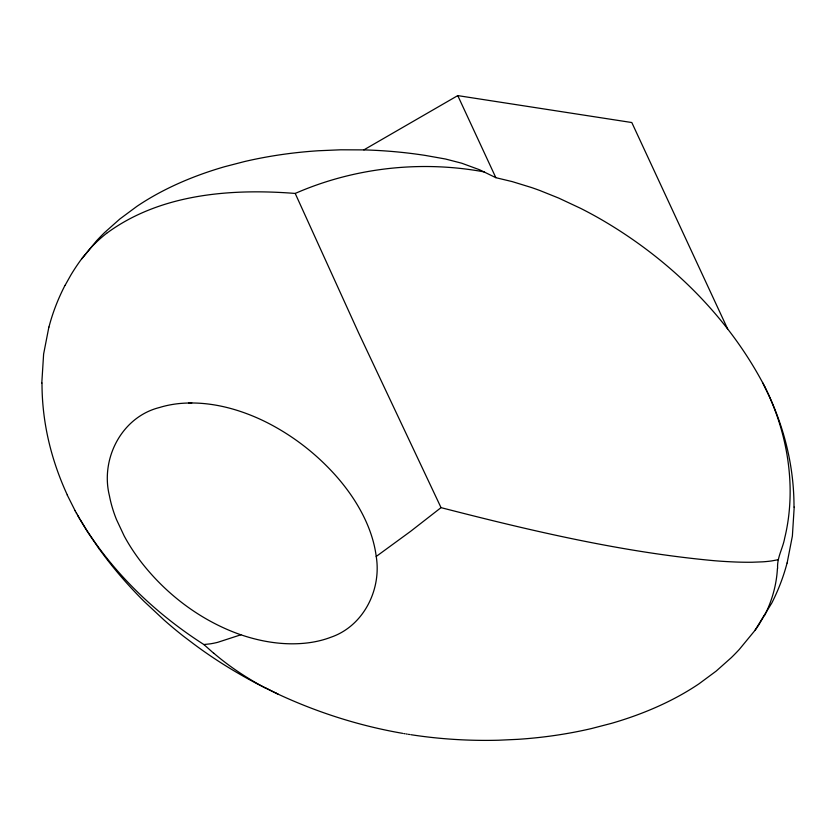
<?xml version="1.0" encoding="UTF-8"?>
<svg xmlns="http://www.w3.org/2000/svg" width="836" height="836" viewBox="0 0 836 836"><rect width="100%" height="100%" fill="white"/><g stroke="black" fill="none" stroke-linecap="round" stroke-linejoin="round"><path stroke-width="1.25" d="M41.8 383.003L43.618 354.077L48.875 327.085M794.2 507.097L792.382 536.022L787.125 563.015M777.626 568.438C776.832 557.727 782.883 548.374 784.701 538.018C788.567 522.218 790.26 505.926 790.135 489.677C789.748 454.575 780.928 419.724 765.473 388.259M65.03 285.442L70.841 275.075A436.674 252.117 0 0 1 81.019 259.703L96.673 240.695A367.025 211.905 0 0 1 104.688 232.471L119.841 219.001L136.947 206.325A288.66 166.657 0 0 1 152.121 196.857A279.506 161.369 0 0 1 224.539 166.74L244.572 161.536A280.415 161.891 0 0 1 318.391 150.752L340.66 149.801L363.848 149.895A289.946 167.399 0 0 1 425.231 155.412L445.557 159.028L461.744 163.219L479.603 169.781L495.852 177.681L512.311 181.631L531.581 187.557A274.375 158.412 0 0 1 539.784 190.483L558.72 198.09L580.654 208.373A431.501 249.128 0 0 1 600.217 218.907C667.452 257.718 725.711 313.887 762.578 382.564M764.376 615.338L759.057 624.45A260.571 150.438 0 0 1 754.971 630.396L739.327 649.405A367.025 211.905 0 0 1 731.312 657.639L716.159 671.109L699.053 683.775A288.66 166.657 0 0 1 683.879 693.243A279.506 161.369 0 0 1 611.461 723.359L591.428 728.564A280.415 161.891 0 0 1 517.609 739.348L498.664 740.226A289.089 166.897 0 0 1 410.779 734.677M754.971 630.396L771.858 602.923A528.885 305.349 0 0 0 787.073 563.004M81.656 258.846L90.654 248.01A212.093 122.453 0 0 1 106.632 233.275M777.919 559.754L771.774 560.914A72.878 42.072 0 0 1 762.683 561.834L752.17 562.241A191.078 110.321 0 0 1 733.193 561.907A294.167 169.833 0 0 1 714.822 560.757C622.068 552.282 531.059 530.797 441.032 507.64L410.58 531.362L376.221 556.462C381.676 589.579 363.555 626.059 330.951 637.22A67.434 38.937 0 0 1 307.941 642.863C285.348 645.653 262.326 642.09 240.883 634.785A148.202 85.565 0 0 1 233.066 631.901C197.077 617.585 165.403 593.058 141.597 562.586A414.29 239.19 0 0 1 124.136 535.866L116.517 519.626A349.709 201.904 0 0 1 109.432 495.769C100.205 458.901 121.628 416.955 159.509 407.508A66.023 38.122 0 0 1 178.852 403.6C206.283 400.862 233.892 407.445 258.836 418.648A195.196 112.693 0 0 1 267.384 422.744C293.509 436.078 317.053 454.439 336.469 476.426A396.494 228.918 0 0 1 354.631 500.471C365.416 517.432 373.671 536.409 376.221 556.462M106.663 233.286C160.251 193.785 230.851 188.372 295.212 193.44C354.213 167.587 421.198 160.178 484.504 171.965M363.848 149.895L457.762 95.607L631.807 122.537L727.623 328.924M240.883 634.785L217.694 642.33A62.616 36.157 0 0 1 210.505 643.814L203.9 644.546C154.2 612.757 110.519 570.58 80.214 519.741M188.664 402.983L191.789 402.91M409.609 734.51L408.449 734.322M407.299 734.133L406.139 733.945M404.99 733.757L403.83 733.559M402.68 733.36C359.522 725.899 317.44 712.491 277.751 693.995M276.361 693.337L278.294 694.246M277.437 693.849L257.383 683.921A543.327 313.688 0 0 1 194.548 644.587L183.272 636.071A649.572 375.03 0 0 1 164.149 620.113L144.064 601.356A766.894 442.756 0 0 1 99.432 549.2M276.58 693.441L265.743 688.038M213.661 653.24L203.9 644.546M99.359 549.221L87.352 531.529L77.602 515.206M79.566 518.707L76.327 512.938M75.083 510.65L76.651 513.544M75.24 510.953L67.235 495.006M762.526 382.46L763.007 383.4M762.902 383.181L763.435 384.226M763.278 383.912L763.864 385.062M763.644 384.633L764.292 385.887M764.02 385.354L764.71 386.723M764.386 386.086L768.765 395.094A752.316 434.344 0 0 1 794.001 507.097M764.752 386.807L765.546 388.395M441.032 507.64L358.613 332.874L295.212 193.44M457.762 95.607L495.852 177.681M67.319 494.996A752.316 434.344 0 0 1 41.999 383.003M48.937 327.095A526.502 303.98 0 0 1 64.968 285.431M777.417 568.428A329.248 190.096 0 0 1 764.668 615.38M265.587 688.143A343.418 198.268 0 0 1 213.776 653.198"/></g></svg>
